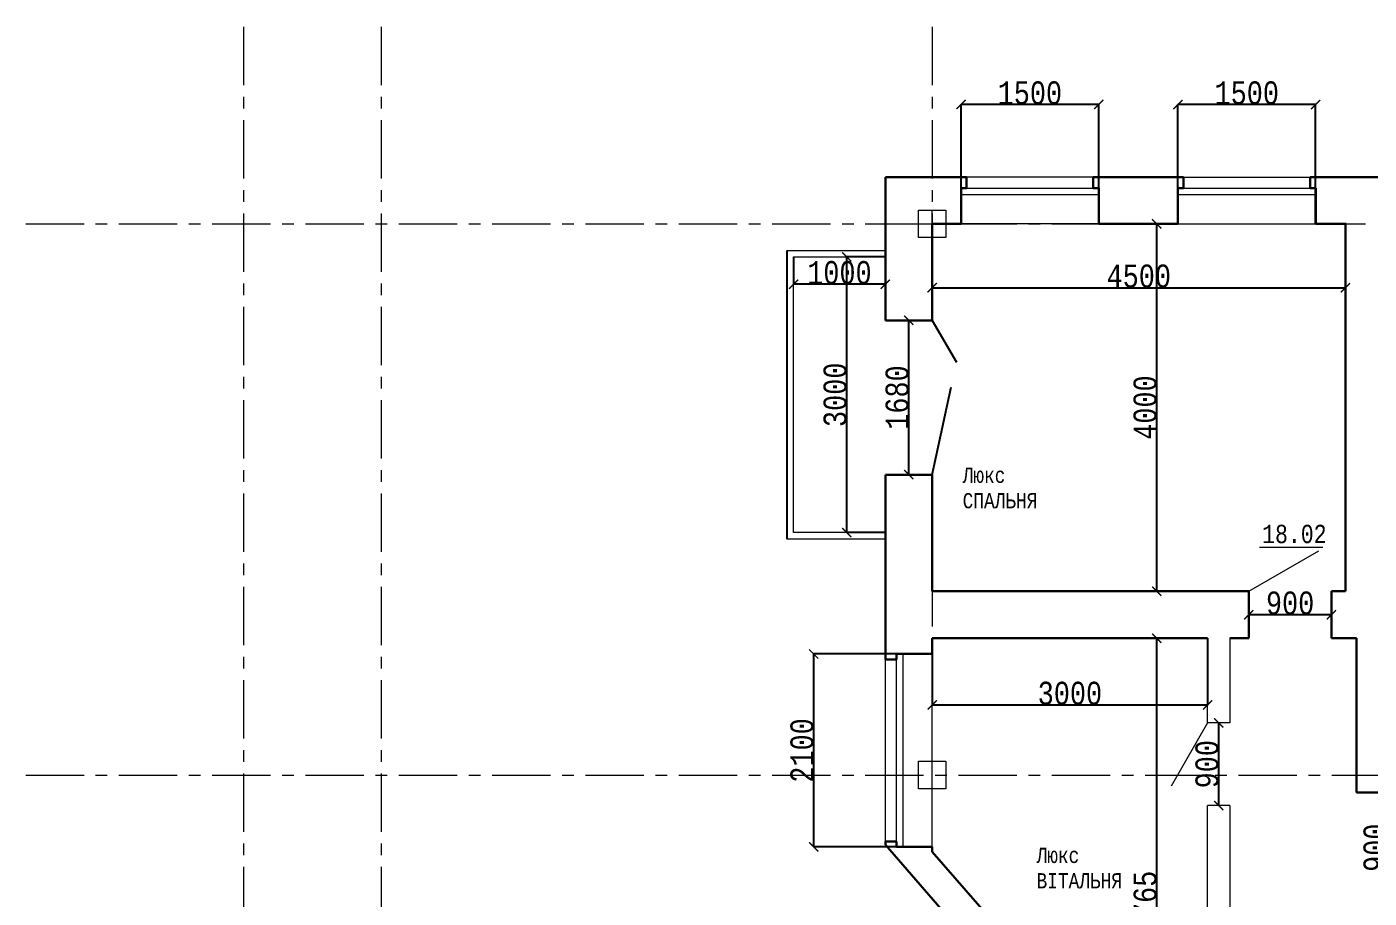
# Model space of a CAD drawing. Header units: millimetres. Extents: x -689206 to 4969298, y -1019800 to 703299.
# Drawn here: x 413171 to 427789, y 693815 to 703299 of the extents above; entities that cross this region are included whole.
import ezdxf

# ---------------------------------------------------------------- set-up
doc = ezdxf.new("R2010")
doc.units = ezdxf.units.MM
doc.linetypes.add('осеваяX2', pattern=[101.6, 63.5, -12.7, 12.7, -12.7])
for name, color, linetype, lineweight in [('б', 231, 'Continuous', 30), ('БАЛКОН', 7, 'Continuous', 20), ('ОКНА', 250, 'Continuous', 20), ('ПЕРЕГОРОДКИ', 252, 'Continuous', 9), ('РАЗМЕРЫ', 7, 'Continuous', 9), ('Слой1', 7, 'Continuous', 30), ('стены', 7, 'Continuous', 20)]:
    doc.layers.add(name, color=color, linetype=linetype, lineweight=lineweight)
doc.styles.add('Аннотативный', font='isocteur.ttf', dxfattribs={"width": 0.7, "height": 250})
doc.dimstyles.new('Аннотативный', dxfattribs={"dimscale": 0, "dimtxt": 250, "dimasz": 100, "dimexe": 1.25, "dimexo": 0.625, "dimtad": 1, "dimdec": 0, "dimtxsty": 'Аннотативный', "dimblk": 'ARCHTICK', "dimcen": 2.5, "dimadec": 0, "dimazin": 0, "dimtfac": 1, "dimtdec": 0, "dimtmove": 0, "dimatfit": 3, "dimfxl": 1, "dimarcsym": 0})

# ---------------------------------------------------------------- blocks, each defined once
blk = doc.blocks.new('_ArchTick')
at = {"color": 0, "linetype": 'ByBlock', "const_width": 0.15}
blk.add_lwpolyline([(-0.5, -0.5), (0.5, 0.5)], dxfattribs=at)
blk = doc.blocks.new('*D3')
at = {"layer": 'Defpoints', "color": 0, "lineweight": 20, "transparency": 16777216}
for p in [(423030, 696645), (426030, 696645), (426030, 695918)]:
    blk.add_point(p, dxfattribs=at)
at = {"layer": 'стены', "color": 0, "lineweight": -2, "transparency": 16777216}
for p, q in [((423030, 696645), (423030, 695917)), ((426030, 696645), (426030, 695917)), ((423030, 695918), (426030, 695918))]:
    blk.add_line(p, q, dxfattribs=at)
at = {"layer": 'стены', "color": 0, "lineweight": -2, "transparency": 16777216, "xscale": 100, "yscale": 100, "zscale": 100, "rotation": 180}
blk.add_blockref('_ArchTick', (423030, 695918), dxfattribs=at)
at = {"layer": 'стены', "color": 0, "lineweight": -2, "transparency": 16777216, "xscale": 100, "yscale": 100, "zscale": 100}
blk.add_blockref('_ArchTick', (426030, 695918), dxfattribs=at)
at = {"layer": 'стены', "color": 0, "transparency": 16777216, "insert": (424530, 696044), "char_height": 250, "attachment_point": 5, "style": 'Аннотативный'}
blk.add_mtext('3000', dxfattribs=at)
blk = doc.blocks.new('*D4')
at = {"layer": 'Defpoints', "color": 0, "lineweight": 20, "transparency": 16777216}
for p in [(425475, 696645), (426030, 696645), (426030, 690881)]:
    blk.add_point(p, dxfattribs=at)
at = {"layer": 'стены', "color": 0, "lineweight": -2, "transparency": 16777216}
for p, q in [((426029, 696645), (425474, 696645)), ((425475, 690881), (425475, 696645)), ((426029, 690881), (425474, 690881))]:
    blk.add_line(p, q, dxfattribs=at)
at = {"layer": 'стены', "color": 0, "lineweight": -2, "transparency": 16777216, "xscale": 100, "yscale": 100, "zscale": 100}
for p, rotation in [((425475, 696645), 90), ((425475, 690881), 270)]:
    blk.add_blockref('_ArchTick', p, dxfattribs=dict(at, rotation=rotation))
at = {"layer": 'стены', "color": 0, "transparency": 16777216, "insert": (425350, 693763), "char_height": 250, "attachment_point": 5, "rotation": 90, "style": 'Аннотативный'}
blk.add_mtext('5765', dxfattribs=at)
blk = doc.blocks.new('*D5')
at = {"layer": 'Defpoints', "color": 0, "lineweight": 20, "transparency": 16777216}
for p in [(423030, 701155), (427530, 701155), (427530, 700460)]:
    blk.add_point(p, dxfattribs=at)
at = {"layer": 'стены', "color": 0, "lineweight": -2, "transparency": 16777216}
for p, q in [((423030, 701155), (423030, 700458)), ((427530, 701155), (427530, 700458)), ((423030, 700460), (427530, 700460))]:
    blk.add_line(p, q, dxfattribs=at)
at = {"layer": 'стены', "color": 0, "lineweight": -2, "transparency": 16777216, "xscale": 100, "yscale": 100, "zscale": 100, "rotation": 180}
blk.add_blockref('_ArchTick', (423030, 700460), dxfattribs=at)
at = {"layer": 'стены', "color": 0, "lineweight": -2, "transparency": 16777216, "xscale": 100, "yscale": 100, "zscale": 100}
blk.add_blockref('_ArchTick', (427530, 700460), dxfattribs=at)
at = {"layer": 'стены', "color": 0, "transparency": 16777216, "insert": (425280, 700585), "char_height": 250, "attachment_point": 5, "style": 'Аннотативный'}
blk.add_mtext('4500', dxfattribs=at)
blk = doc.blocks.new('*D137')
at = {"layer": 'Defpoints', "color": 0, "lineweight": 20, "transparency": 16777216}
for p in [(426478, 696900), (426478, 696900), (427378, 696900)]:
    blk.add_point(p, dxfattribs=at)
at = {"layer": 'стены', "color": 0, "lineweight": -2, "transparency": 16777216}
for p, q in [((426478, 696901), (426478, 696902)), ((427378, 696900), (426478, 696900)), ((427378, 696901), (427378, 696902))]:
    blk.add_line(p, q, dxfattribs=at)
at = {"layer": 'стены', "color": 0, "lineweight": -2, "transparency": 16777216, "xscale": 100, "yscale": 100, "zscale": 100, "rotation": 180}
blk.add_blockref('_ArchTick', (426478, 696900), dxfattribs=at)
at = {"layer": 'стены', "color": 0, "lineweight": -2, "transparency": 16777216, "xscale": 100, "yscale": 100, "zscale": 100}
blk.add_blockref('_ArchTick', (427378, 696900), dxfattribs=at)
at = {"layer": 'стены', "color": 0, "transparency": 16777216, "insert": (426928, 697026), "char_height": 250, "attachment_point": 5, "style": 'Аннотативный'}
blk.add_mtext('900', dxfattribs=at)
blk = doc.blocks.new('*D138')
at = {"layer": 'Defpoints', "color": 0, "lineweight": 20, "transparency": 16777216}
for p in [(426150, 695723), (426150, 695723), (426150, 694823)]:
    blk.add_point(p, dxfattribs=at)
at = {"layer": 'стены', "color": 0, "lineweight": -2, "transparency": 16777216}
for p, q in [((426150, 694823), (426150, 695723)), ((426151, 695723), (426151, 695723)), ((426151, 694823), (426151, 694823))]:
    blk.add_line(p, q, dxfattribs=at)
at = {"layer": 'стены', "color": 0, "lineweight": -2, "transparency": 16777216, "xscale": 100, "yscale": 100, "zscale": 100}
for p, rotation in [((426150, 695723), 90), ((426150, 694823), 270)]:
    blk.add_blockref('_ArchTick', p, dxfattribs=dict(at, rotation=rotation))
at = {"layer": 'стены', "color": 0, "transparency": 16777216, "insert": (426024, 695273), "char_height": 250, "attachment_point": 5, "rotation": 90, "style": 'Аннотативный'}
blk.add_mtext('900', dxfattribs=at)
blk = doc.blocks.new('*D139')
at = {"layer": 'Defpoints', "color": 0, "lineweight": 20, "transparency": 16777216}
for p in [(427980, 694814), (427980, 694814), (427980, 693914)]:
    blk.add_point(p, dxfattribs=at)
at = {"layer": 'стены', "color": 0, "lineweight": -2, "transparency": 16777216}
for p, q in [((427980, 693914), (427980, 694814)), ((427981, 694814), (427981, 694814)), ((427981, 693914), (427981, 693914))]:
    blk.add_line(p, q, dxfattribs=at)
at = {"layer": 'стены', "color": 0, "lineweight": -2, "transparency": 16777216, "xscale": 100, "yscale": 100, "zscale": 100}
for p, rotation in [((427980, 694814), 90), ((427980, 693914), 270)]:
    blk.add_blockref('_ArchTick', p, dxfattribs=dict(at, rotation=rotation))
at = {"layer": 'стены', "color": 0, "transparency": 16777216, "insert": (427854, 694364), "char_height": 250, "attachment_point": 5, "rotation": 90, "style": 'Аннотативный'}
blk.add_mtext('900', dxfattribs=at)
blk = doc.blocks.new('*D169')
at = {"layer": 'Defpoints', "color": 0, "linetype": 'ByBlock', "lineweight": 20, "transparency": 16777216}
for p in [(422100, 700794), (422520, 700794), (422520, 697794)]:
    blk.add_point(p, dxfattribs=at)
at = {"layer": 'б', "color": 0, "linetype": 'ByBlock', "lineweight": -2, "transparency": 16777216}
for p, q in [((422519, 700794), (422099, 700794)), ((422100, 697794), (422100, 700794)), ((422519, 697794), (422099, 697794))]:
    blk.add_line(p, q, dxfattribs=at)
at = {"layer": 'б', "color": 0, "linetype": 'ByBlock', "lineweight": -2, "transparency": 16777216, "xscale": 100, "yscale": 100, "zscale": 100}
for p, rotation in [((422100, 700794), 90), ((422100, 697794), 270)]:
    blk.add_blockref('_ArchTick', p, dxfattribs=dict(at, rotation=rotation))
at = {"layer": 'б', "color": 0, "linetype": 'ByBlock', "lineweight": 25, "transparency": 16777216, "insert": (421974, 699294), "char_height": 250, "attachment_point": 5, "rotation": 90, "style": 'Аннотативный'}
blk.add_mtext('3000', dxfattribs=at)
blk = doc.blocks.new('*D170')
at = {"layer": 'Defpoints', "color": 0, "linetype": 'ByBlock', "lineweight": 20, "transparency": 16777216}
for p in [(421520, 700794), (422520, 700794), (421520, 700497)]:
    blk.add_point(p, dxfattribs=at)
at = {"layer": 'б', "color": 0, "linetype": 'ByBlock', "lineweight": -2, "transparency": 16777216}
for p, q in [((421520, 700794), (421520, 700496)), ((422520, 700794), (422520, 700496)), ((422520, 700497), (421520, 700497))]:
    blk.add_line(p, q, dxfattribs=at)
at = {"layer": 'б', "color": 0, "linetype": 'ByBlock', "lineweight": -2, "transparency": 16777216, "xscale": 100, "yscale": 100, "zscale": 100, "rotation": 180}
blk.add_blockref('_ArchTick', (421520, 700497), dxfattribs=at)
at = {"layer": 'б', "color": 0, "linetype": 'ByBlock', "lineweight": -2, "transparency": 16777216, "xscale": 100, "yscale": 100, "zscale": 100}
blk.add_blockref('_ArchTick', (422520, 700497), dxfattribs=at)
at = {"layer": 'б', "color": 0, "linetype": 'ByBlock', "lineweight": 25, "transparency": 16777216, "insert": (422020, 700623), "char_height": 250, "attachment_point": 5, "style": 'Аннотативный'}
blk.add_mtext('1000', dxfattribs=at)
blk = doc.blocks.new('*D181')
at = {"layer": 'Defpoints', "color": 0, "lineweight": 20, "transparency": 16777216}
for p in [(423030, 696473), (421739, 694373), (423030, 694373)]:
    blk.add_point(p, dxfattribs=at)
at = {"layer": 'РАЗМЕРЫ', "color": 0, "lineweight": -2, "transparency": 16777216}
for p, q in [((423029, 696473), (421738, 696473)), ((421739, 696473), (421739, 694373)), ((423029, 694373), (421738, 694373))]:
    blk.add_line(p, q, dxfattribs=at)
at = {"layer": 'РАЗМЕРЫ', "color": 0, "lineweight": -2, "transparency": 16777216, "xscale": 100, "yscale": 100, "zscale": 100}
for p, rotation in [((421739, 696473), 90), ((421739, 694373), 270)]:
    blk.add_blockref('_ArchTick', p, dxfattribs=dict(at, rotation=rotation))
at = {"layer": 'РАЗМЕРЫ', "color": 0, "transparency": 16777216, "insert": (421613, 695423), "char_height": 250, "attachment_point": 5, "rotation": 90, "style": 'Аннотативный'}
blk.add_mtext('2100', dxfattribs=at)
blk = doc.blocks.new('*D185')
at = {"layer": 'Defpoints', "color": 0, "lineweight": 20, "transparency": 16777216}
for p in [(425441, 701155), (425475, 701155), (425441, 697155)]:
    blk.add_point(p, dxfattribs=at)
at = {"layer": 'РАЗМЕРЫ', "color": 0, "lineweight": -2, "transparency": 16777216}
for p, q in [((425442, 701155), (425477, 701155)), ((425475, 697155), (425475, 701155)), ((425442, 697155), (425477, 697155))]:
    blk.add_line(p, q, dxfattribs=at)
at = {"layer": 'РАЗМЕРЫ', "color": 0, "lineweight": -2, "transparency": 16777216, "xscale": 100, "yscale": 100, "zscale": 100}
for p, rotation in [((425475, 701155), 90), ((425475, 697155), 270)]:
    blk.add_blockref('_ArchTick', p, dxfattribs=dict(at, rotation=rotation))
at = {"layer": 'РАЗМЕРЫ', "color": 0, "transparency": 16777216, "insert": (425350, 699155), "char_height": 250, "attachment_point": 5, "rotation": 90, "style": 'Аннотативный'}
blk.add_mtext('4000', dxfattribs=at)
blk = doc.blocks.new('*D304')
at = {"layer": 'Defpoints', "color": 0, "linetype": 'ByBlock', "lineweight": 20, "transparency": 16777216}
for p in [(422775, 700104.312545), (422775, 700104.312545), (422775, 698424.312545)]:
    blk.add_point(p, dxfattribs=at)
at = {"layer": 'ПЕРЕГОРОДКИ', "color": 0, "linetype": 'ByBlock', "lineweight": -2, "transparency": 16777216}
for p, q in [((422775, 698424.312545), (422775, 700104.312545)), ((422775.625, 700104.312545), (422776.25, 700104.312545)), ((422775.625, 698424.312545), (422776.25, 698424.312545))]:
    blk.add_line(p, q, dxfattribs=at)
at = {"layer": 'ПЕРЕГОРОДКИ', "color": 0, "linetype": 'ByBlock', "lineweight": -2, "transparency": 16777216, "xscale": 100, "yscale": 100, "zscale": 100}
for p, rotation in [((422775, 700104.312545), 90), ((422775, 698424.312545), 270)]:
    blk.add_blockref('_ArchTick', p, dxfattribs=dict(at, rotation=rotation))
at = {"layer": 'ПЕРЕГОРОДКИ', "color": 0, "linetype": 'ByBlock', "lineweight": 13, "transparency": 16777216, "insert": (422649.375, 699264.312545), "char_height": 250, "attachment_point": 5, "rotation": 90, "style": 'Аннотативный'}
blk.add_mtext('1680', dxfattribs=at)
blk = doc.blocks.new('*D328')
at = {"layer": 'Defpoints', "color": 0, "linetype": 'ByBlock', "lineweight": 20, "transparency": 16777216}
for p in [(423344, 702454), (423344, 701155), (424844, 701155)]:
    blk.add_point(p, dxfattribs=at)
at = {"layer": 'РАЗМЕРЫ', "color": 0, "linetype": 'ByBlock', "lineweight": -2, "transparency": 16777216}
for p, q in [((423344, 701156), (423344, 702455)), ((424844, 702454), (423344, 702454)), ((424844, 701156), (424844, 702455))]:
    blk.add_line(p, q, dxfattribs=at)
at = {"layer": 'РАЗМЕРЫ', "color": 0, "linetype": 'ByBlock', "lineweight": -2, "transparency": 16777216, "xscale": 100, "yscale": 100, "zscale": 100, "rotation": 180}
blk.add_blockref('_ArchTick', (423344, 702454), dxfattribs=at)
at = {"layer": 'РАЗМЕРЫ', "color": 0, "linetype": 'ByBlock', "lineweight": -2, "transparency": 16777216, "xscale": 100, "yscale": 100, "zscale": 100}
blk.add_blockref('_ArchTick', (424844, 702454), dxfattribs=at)
at = {"layer": 'РАЗМЕРЫ', "color": 0, "linetype": 'ByBlock', "lineweight": 13, "transparency": 16777216, "insert": (424094, 702579), "char_height": 250, "attachment_point": 5, "style": 'Аннотативный'}
blk.add_mtext('1500', dxfattribs=at)
blk = doc.blocks.new('*D329')
at = {"layer": 'Defpoints', "color": 0, "linetype": 'ByBlock', "lineweight": 20, "transparency": 16777216}
for p in [(425706, 702453), (425706, 701155), (427206, 701155)]:
    blk.add_point(p, dxfattribs=at)
at = {"layer": 'РАЗМЕРЫ', "color": 0, "linetype": 'ByBlock', "lineweight": -2, "transparency": 16777216}
for p, q in [((425706, 701156), (425706, 702454)), ((427206, 702453), (425706, 702453)), ((427206, 701156), (427206, 702454))]:
    blk.add_line(p, q, dxfattribs=at)
at = {"layer": 'РАЗМЕРЫ', "color": 0, "linetype": 'ByBlock', "lineweight": -2, "transparency": 16777216, "xscale": 100, "yscale": 100, "zscale": 100, "rotation": 180}
blk.add_blockref('_ArchTick', (425706, 702453), dxfattribs=at)
at = {"layer": 'РАЗМЕРЫ', "color": 0, "linetype": 'ByBlock', "lineweight": -2, "transparency": 16777216, "xscale": 100, "yscale": 100, "zscale": 100}
blk.add_blockref('_ArchTick', (427206, 702453), dxfattribs=at)
at = {"layer": 'РАЗМЕРЫ', "color": 0, "linetype": 'ByBlock', "lineweight": 13, "transparency": 16777216, "insert": (426456, 702579), "char_height": 250, "attachment_point": 5, "style": 'Аннотативный'}
blk.add_mtext('1500', dxfattribs=at)

msp = doc.modelspace()

# ---------------------------------------------------------------- linework, layer by layer
at = {"layer": 'б', "color": 18, "linetype": 'ByBlock', "lineweight": 25, "true_color": 0x000000}
for p, q in [((421450, 697724.4), (421450, 700864.4)), ((423030, 700104.3), (423293.1, 699648.6)), ((423030, 698424.3), (423238.2, 699378.7))]:
    msp.add_line(p, q, dxfattribs=at)
at = {"layer": 'б', "color": 18, "linetype": 'ByBlock', "lineweight": 30, "true_color": 0x000000}
for p, q in [((423030, 700104.3), (423030, 700497.3)), ((423030, 700104.3), (422520, 700104.3)), ((422520, 698424.3), (423030, 698424.3))]:
    msp.add_line(p, q, dxfattribs=at)
at = {"layer": 'БАЛКОН'}
for p, q in [((421450, 700864.4), (422520, 700864.4)), ((421520, 697794.4), (421520, 700794.4)), ((421520, 700794.4), (422520, 700794.4)), ((422520, 697794.4), (421520, 697794.4)), ((422520, 697724.4), (421450, 697724.4))]:
    msp.add_line(p, q, dxfattribs=at)
at = {"layer": 'ОКНА'}
for p, q in [((423404.3, 701543.4), (424784.3, 701543.4)), ((425766.4, 701543.4), (427146.4, 701543.4)), ((423344.3, 701473.4), (424844.3, 701473.4)), ((425706.4, 701473.4), (427206.4, 701473.4)), ((422710, 696473.3), (422710, 694373.3)), ((422640, 694433.3), (422640, 696413.3))]:
    msp.add_line(p, q, dxfattribs=at)
at = {"layer": 'РАЗМЕРЫ', "lineweight": 30}
for p, q in [((423344.3, 701543.4), (423404.3, 701543.4)), ((423404.3, 701543.4), (423404.3, 701663.4)), ((423404.3, 701663.4), (423404.3, 701543.4)), ((424784.3, 701543.4), (424784.3, 701663.4)), ((424844.3, 701543.4), (424784.3, 701543.4)), ((425706.4, 701543.4), (425766.4, 701543.4)), ((425766.4, 701543.4), (425766.4, 701663.4)), ((425766.4, 701663.4), (425766.4, 701543.4)), ((427146.4, 701543.4), (427146.4, 701663.4)), ((427206.4, 701543.4), (427146.4, 701543.4))]:
    msp.add_line(p, q, dxfattribs=at)
at = {"layer": 'РАЗМЕРЫ'}
for p, q in [((424784.3, 701663.4), (423404.3, 701663.4)), ((425766.4, 701663.4), (427146.4, 701663.4)), ((424844.3, 701155.4), (423344.3, 701155.4)), ((425706.4, 701155.4), (427206.4, 701155.4)), ((423030, 694373.3), (423030, 696473.3)), ((422520, 694433.3), (422520, 696413.3))]:
    msp.add_line(p, q, dxfattribs=at)
at = {"layer": 'РАЗМЕРЫ', "color": 114, "true_color": 0x139b48}
msp.add_line((426594.4, 697636.5), (427283.7, 697636.5), dxfattribs=at)
at = {"layer": 'Слой1', "lineweight": 30}
for p, q in [((422640, 696473.3), (423030, 696473.3)), ((422640, 696473.3), (422640, 696413.3)), ((422640, 696413.3), (422520, 696413.3)), ((422640, 694433.3), (422520, 694433.3)), ((422640, 694433.3), (422640, 694373.3)), ((422640, 694373.3), (423030, 694373.3))]:
    msp.add_line(p, q, dxfattribs=at)
at = {"layer": 'стены', "color": 1, "linetype": 'осеваяX2', "lineweight": 15, "ltscale": 10}
for p, q in [((415530, 703298.9), (415530, 659151.4)), ((417030, 703298.9), (417030, 659151.4)), ((423030, 703298.9), (423030, 700104.3)), ((405030, 701155.4), (427748.1, 701155.4)), ((423030, 698424.3), (423030, 696473.3)), ((405030, 695153.4), (477180, 695153.4))]:
    msp.add_line(p, q, dxfattribs=at)
at = {"layer": 'стены', "color": 1, "linetype": 'осеваяX2', "ltscale": 10}
msp.add_line((423030, 703298.9), (423030, 701005.4), dxfattribs=at)
at = {"layer": 'стены', "lineweight": 30}
for p, q in [((422520, 701153.4), (422520, 701663.4)), ((422520, 701663.4), (423404.3, 701663.4)), ((423344.3, 701155.4), (423344.3, 701543.4)), ((424784.3, 701663.4), (425766.4, 701663.4)), ((424844.3, 701155.4), (424844.3, 701543.4)), ((425706.4, 701155.4), (425706.4, 701543.4)), ((427146.4, 701663.4), (428048.1, 701663.4)), ((427206.4, 701155.4), (427206.4, 701543.4)), ((422520, 700104.3), (422520, 701153.4)), ((423030, 700104.3), (423030, 701155.4)), ((423344.3, 701155.4), (423030, 701155.4)), ((425706.4, 701155.4), (424844.3, 701155.4)), ((427538.1, 701155.4), (427206.4, 701155.4)), ((427530.1, 701155.4), (427530.1, 697155.4)), ((422520, 696413.3), (422520, 698424.3)), ((423030, 697155.4), (423030, 698424.3)), ((426478.1, 697155.4), (423030, 697155.4)), ((426478.1, 696645.4), (426478.1, 697155.4)), ((427530.1, 697155.4), (427378.1, 697155.4)), ((427378.1, 696645.4), (427378.1, 697155.4)), ((423030, 696645.4), (426030, 696645.4)), ((423030, 696645.4), (423030, 696473.3)), ((426478.1, 696645.4), (426270, 696645.4)), ((427650.1, 696645.4), (427378.1, 696645.4)), ((427650.1, 694965.4), (427650.1, 696645.4)), ((427650.1, 694965.4), (427920.1, 694965.4)), ((422520, 694395.9), (422520, 694433.3)), ((422520, 694395.9), (426270, 690090.5)), ((423030, 694373.3), (423030, 694320.4)), ((423030, 694320.4), (426270, 690600.5))]:
    msp.add_line(p, q, dxfattribs=at)
at = {"layer": 'стены'}
for p, q in [((423030, 701005.4), (423030, 701305.4)), ((422880, 701155.4), (423180, 701155.4)), ((423030, 701155.4), (423030, 700944.4)), ((426478.1, 697155.4), (427241.7, 697596.3)), ((426030, 696645.4), (425668.1, 696645.4)), ((426030, 695722.6), (426030, 696645.4)), ((426270, 696645.4), (426478.1, 696645.4)), ((426270, 696645.4), (426270, 695722.6)), ((427378.1, 696645.4), (427538.1, 696645.4)), ((426030, 695722.6), (425631.9, 695033.1)), ((426270, 695722.6), (426030, 695722.6)), ((427920.1, 694965.4), (427668.1, 694965.4)), ((426030, 692145.4), (426030, 694822.6)), ((426270, 694822.6), (426030, 694822.6)), ((426270, 694822.6), (426270, 692145.4))]:
    msp.add_line(p, q, dxfattribs=at)
at = {"layer": 'стены', "color": 240, "true_color": 0xed1f24}
for points in [[(422880, 701305.4), (423180, 701305.4), (423180, 701005.4), (422880, 701005.4)], [(422880, 695305.4), (423180, 695305.4), (423180, 695005.4), (422880, 695005.4)]]:
    msp.add_lwpolyline(points, close=True, dxfattribs=at)

# ---------------------------------------------------------------- texts
at = {"char_height": 165.8, "width": 766.271, "attachment_point": 1, "style": 'Аннотативный'}
for s, insert in [('Люкс\\PСПАЛЬНЯ', (423361.8, 698501)), ('Люкс\\PВІТАЛЬНЯ', (424166.9, 694363.8))]:
    msp.add_mtext(s, dxfattribs=dict(at, insert=insert))
at = {"layer": 'РАЗМЕРЫ', "color": 114, "true_color": 0x139b48, "insert": (426623.7, 697879.3), "char_height": 200, "width": 656.117, "attachment_point": 1, "style": 'Аннотативный'}
msp.add_mtext('18.02', dxfattribs=at)

# ---------------------------------------------------------------- dimensions: what is measured, and where the dimension line sits
at = {"layer": 'б', "color": 18, "linetype": 'ByBlock', "lineweight": 25, "true_color": 0x000000}
for p1, p2, distance, picture, middle in [((422520, 697794.4), (422520, 700794.4), 419.9, '*D169', (421974.5, 699294.4)), ((422520, 700794.4), (421520, 700794.4), 297.2, '*D170', (422020, 700622.9))]:
    dim = msp.add_aligned_dim(p1=p1, p2=p2, distance=distance, dimstyle='Аннотативный', dxfattribs=at)
    dim.commit()
    dim.dimension.update_dxf_attribs({"geometry": picture, "text_midpoint": middle})
at = {"layer": 'ПЕРЕГОРОДКИ', "color": 18, "linetype": 'ByBlock', "lineweight": 13, "true_color": 0x000000}
dim = msp.add_linear_dim(base=(422775, 700104.3), p1=(422775, 698424.3), p2=(422775, 700104.3), angle=90, dimstyle='Аннотативный', dxfattribs=at)
dim.commit()
dim.dimension.update_dxf_attribs({"geometry": '*D304', "text_midpoint": (422649.4, 699264.3)})
at = {"layer": 'РАЗМЕРЫ', "linetype": 'ByBlock', "lineweight": 13}
for base, p1, p2, picture, middle in [((423344.3, 702453.6), (424844.3, 701155.4), (423344.3, 701155.4), '*D328', (424094.3, 702579.2)), ((425706.4, 702453), (427206.4, 701155.4), (425706.4, 701155.4), '*D329', (426456.4, 702578.7))]:
    dim = msp.add_linear_dim(base=base, p1=p1, p2=p2, dimstyle='Аннотативный', dxfattribs=at)
    dim.commit()
    dim.dimension.update_dxf_attribs({"geometry": picture, "text_midpoint": middle})
at = {"layer": 'РАЗМЕРЫ'}
for base, p1, p2, picture, middle in [((425475.3, 701155.4), (425441, 697155.4), (425441, 701155.4), '*D185', (425349.6, 699155.4)), ((421738.8, 694373.3), (423030, 696473.3), (423030, 694373.3), '*D181', (421613.2, 695423.3))]:
    dim = msp.add_linear_dim(base=base, p1=p1, p2=p2, angle=90, dimstyle='Аннотативный', dxfattribs=at)
    dim.commit()
    dim.dimension.update_dxf_attribs({"geometry": picture, "text_midpoint": middle})
at = {"layer": 'стены'}
for p1, p2, distance, picture, middle in [((423030, 701155.4), (427530.1, 701155.4), -695.7, '*D5', (425280, 700585.3)), ((427378.1, 696900.4), (426478.1, 696900.4), 0, '*D137', (426928.1, 697026.1)), ((423030, 696645.4), (426030, 696645.4), -727.1, '*D3', (424530, 696044)), ((426030, 690880.5), (426030, 696645.4), 554.7, '*D4', (425349.6, 693763)), ((426150, 694822.6), (426150, 695722.6), 0, '*D138', (426024.4, 695272.6)), ((427980.1, 693914.1), (427980.1, 694814.1), 0, '*D139', (427854.4, 694364.1))]:
    dim = msp.add_aligned_dim(p1=p1, p2=p2, distance=distance, dimstyle='Аннотативный', dxfattribs=at)
    dim.commit()
    dim.dimension.update_dxf_attribs({"geometry": picture, "text_midpoint": middle})

doc.saveas('drawing.dxf')
